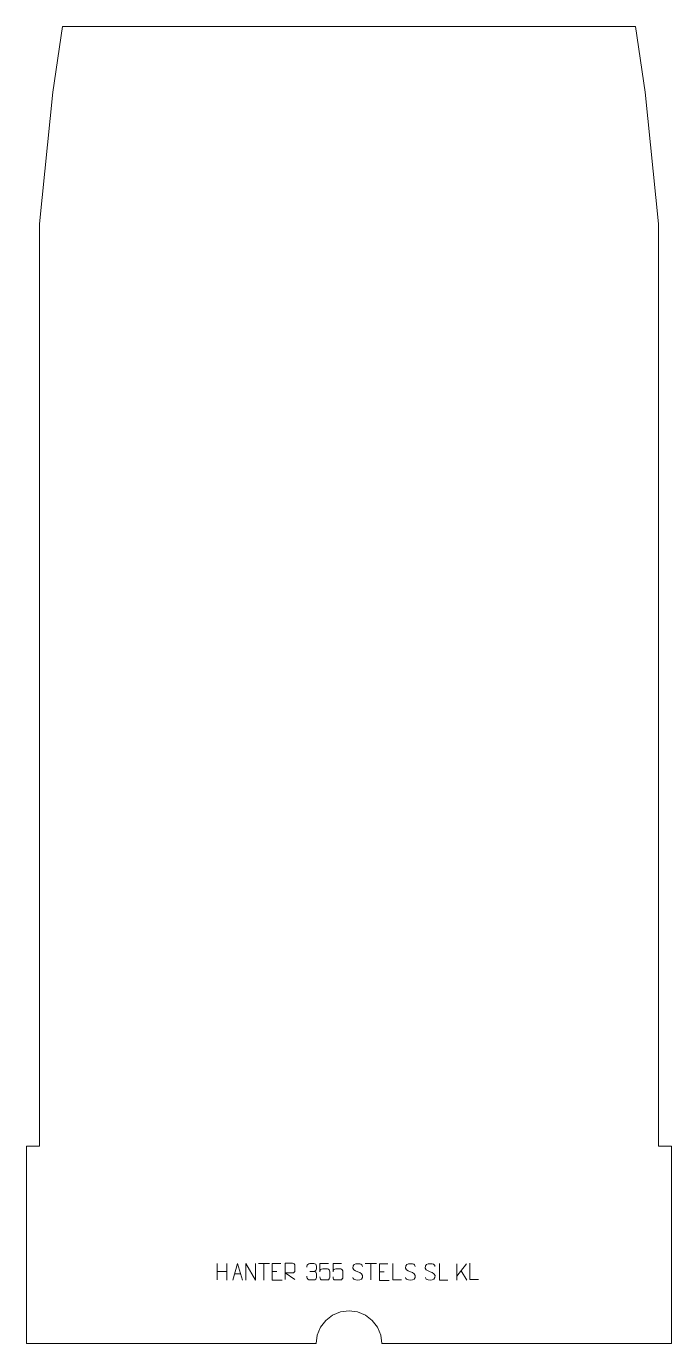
# Model space of a CAD drawing. Header units: millimetres. Extents: x -490 to 490, y -1250 to 750.
import ezdxf

# ---------------------------------------------------------------- set-up
doc = ezdxf.new("R2010")
doc.units = ezdxf.units.MM
doc.header["$MEASUREMENT"] = 0
doc.layers.add('layer 1', color=7, linetype='Continuous')

msp = doc.modelspace()

# ---------------------------------------------------------------- linework, layer by layer
at = {"layer": 'layer 1', "color": 242, "lineweight": 9}
msp.add_open_spline([(469.9994, -949.9995), (469.9994, -949.9995), (489.9996, -949.9995), (489.9996, -949.9995), (489.9996, -949.9995), (489.9996, -949.9995), (489.9996, -1249.9993), (489.9996, -1249.9993), (489.9996, -1249.9993), (489.9996, -1249.9993), (50.0008, -1249.9993), (50.0008, -1249.9993), (50.0008, -1249.9993), (50.0008, -1249.9993), (48.296, -1237.0583), (48.296, -1237.0583), (48.296, -1237.0583), (48.296, -1237.0583), (43.3016, -1224.9994), (43.3016, -1224.9994), (43.3016, -1224.9994), (43.3016, -1224.9994), (35.3564, -1214.6442), (35.3564, -1214.6442), (35.3564, -1214.6442), (35.3564, -1214.6442), (24.9997, -1206.6976), (24.9997, -1206.6976), (24.9997, -1206.6976), (24.9997, -1206.6976), (12.9409, -1201.7032), (12.9409, -1201.7032), (12.9409, -1201.7032), (12.9409, -1201.7032), (0.0002, -1199.9998), (0.0002, -1199.9998), (0.0002, -1199.9998), (0.0002, -1199.9998), (-12.9409, -1201.7032), (-12.9409, -1201.7032), (-12.9409, -1201.7032), (-12.9409, -1201.7032), (-24.9997, -1206.6976), (-24.9997, -1206.6976), (-24.9997, -1206.6976), (-24.9997, -1206.6976), (-35.3549, -1214.6442), (-35.3549, -1214.6442), (-35.3549, -1214.6442), (-35.3549, -1214.6442), (-43.3015, -1224.9994), (-43.3015, -1224.9994), (-43.3015, -1224.9994), (-43.3015, -1224.9994), (-48.296, -1237.0583), (-48.296, -1237.0583), (-48.296, -1237.0583), (-48.296, -1237.0583), (-49.9993, -1249.9993), (-49.9993, -1249.9993), (-49.9993, -1249.9993), (-49.9993, -1249.9993), (-489.9996, -1249.9993), (-489.9996, -1249.9993), (-489.9996, -1249.9993), (-489.9996, -1249.9993), (-489.9996, -949.9995), (-489.9996, -949.9995), (-489.9996, -949.9995), (-489.9996, -949.9995), (-469.9994, -949.9995), (-469.9994, -949.9995), (-469.9994, -949.9995), (-469.9994, -949.9995), (-469.9994, 449.9995), (-469.9994, 449.9995), (-469.9994, 449.9995), (-469.9994, 449.9995), (-449.9991, 650), (-449.9991, 650), (-449.9991, 650), (-449.9991, 650), (-434.9989, 750.0005), (-434.9989, 750.0005), (-434.9989, 750.0005), (-434.9989, 750.0005), (435.0005, 750.0005), (435.0005, 750.0005), (435.0005, 750.0005), (435.0005, 750.0005), (449.9995, 650), (449.9995, 650), (449.9995, 650), (449.9995, 650), (469.9994, 449.9995), (469.9994, 449.9995), (469.9994, 449.9995), (469.9994, 449.9995), (469.9994, -949.9995), (469.9994, -949.9995)], degree=3, knots=[0, 0, 0, 0, 0.038461538, 0.038461538, 0.038461538, 0.038461538, 0.076923077, 0.076923077, 0.076923077, 0.076923077, 0.115384615, 0.115384615, 0.115384615, 0.115384615, 0.153846154, 0.153846154, 0.153846154, 0.153846154, 0.192307692, 0.192307692, 0.192307692, 0.192307692, 0.230769231, 0.230769231, 0.230769231, 0.230769231, 0.269230769, 0.269230769, 0.269230769, 0.269230769, 0.307692308, 0.307692308, 0.307692308, 0.307692308, 0.346153846, 0.346153846, 0.346153846, 0.346153846, 0.384615385, 0.384615385, 0.384615385, 0.384615385, 0.423076923, 0.423076923, 0.423076923, 0.423076923, 0.461538462, 0.461538462, 0.461538462, 0.461538462, 0.5, 0.5, 0.5, 0.5, 0.538461538, 0.538461538, 0.538461538, 0.538461538, 0.576923077, 0.576923077, 0.576923077, 0.576923077, 0.615384615, 0.615384615, 0.615384615, 0.615384615, 0.653846154, 0.653846154, 0.653846154, 0.653846154, 0.692307692, 0.692307692, 0.692307692, 0.692307692, 0.730769231, 0.730769231, 0.730769231, 0.730769231, 0.769230769, 0.769230769, 0.769230769, 0.769230769, 0.807692308, 0.807692308, 0.807692308, 0.807692308, 0.846153846, 0.846153846, 0.846153846, 0.846153846, 0.884615385, 0.884615385, 0.884615385, 0.884615385, 0.923076923, 0.923076923, 0.923076923, 0.923076923, 1, 1, 1, 1], dxfattribs=at)
at = {"layer": 'layer 1', "color": 250, "lineweight": 9}
for points in [[(-200.246, -1128.422), (-200.246, -1128.422), (-200.246, -1153.1995), (-200.246, -1153.1995)], [(-185.6027, -1128.422), (-185.6027, -1128.422), (-185.6027, -1153.3755), (-185.6027, -1153.3755)], [(-137.6329, -1128.4455), (-137.6329, -1128.4455), (-120.6457, -1128.4455), (-120.6457, -1128.4455)], [(-129.1391, -1153.3755), (-129.1391, -1153.3755), (-129.1391, -1128.422), (-129.1391, -1128.422)], [(24.7571, -1128.3957), (24.7571, -1128.3957), (41.7443, -1128.3957), (41.7443, -1128.3957)], [(33.2509, -1153.3257), (33.2509, -1153.3257), (33.2509, -1128.3722), (33.2509, -1128.3722)], [(163.9968, -1128.7692), (163.9968, -1128.7692), (163.9968, -1153.7228), (163.9968, -1153.7228)], [(178.373, -1128.7692), (178.373, -1128.7692), (163.9968, -1147.4089), (163.9968, -1147.4089)], [(178.6983, -1153.627), (178.6983, -1153.627), (170.2278, -1139.3134), (170.2278, -1139.3134)], [(-200.246, -1140.3043), (-200.246, -1140.3043), (-185.6027, -1140.3039), (-185.6027, -1140.3039)], [(-173.8872, -1144.1261), (-173.8872, -1144.1261), (-164.3915, -1144.1261), (-164.3915, -1144.1261)], [(-116.5722, -1140.3017), (-116.5722, -1140.3017), (-109.4041, -1140.3017), (-109.4041, -1140.3017)], [(-59.4041, -1140.3017), (-59.4041, -1140.3017), (-53.2077, -1140.3017), (-53.2077, -1140.3017)], [(46.0826, -1140.849), (46.0826, -1140.849), (53.2507, -1140.849), (53.2507, -1140.849)]]:
    msp.add_open_spline(points, degree=3, dxfattribs=at)
for points, knots in [([(-176.6098, -1153.3755), (-176.6098, -1153.3755), (-169.2388, -1128.422), (-169.2388, -1128.422), (-169.2388, -1128.422), (-169.2388, -1128.422), (-161.6689, -1153.3755), (-161.6689, -1153.3755)], [0, 0, 0, 0, 0.333333333, 0.333333333, 0.333333333, 0.333333333, 1, 1, 1, 1]), ([(-156.4667, -1153.3755), (-156.4667, -1153.3755), (-156.4667, -1128.422), (-156.4667, -1128.422), (-156.4667, -1128.422), (-156.4667, -1128.422), (-141.8119, -1153.3755), (-141.8119, -1153.3755), (-141.8119, -1153.3755), (-141.8119, -1153.3755), (-141.8119, -1128.422), (-141.8119, -1128.422)], [0, 0, 0, 0, 0.25, 0.25, 0.25, 0.25, 0.5, 0.5, 0.5, 0.5, 1, 1, 1, 1]), ([(-103.6983, -1128.422), (-103.6983, -1128.422), (-116.5722, -1128.422), (-116.5722, -1128.422), (-116.5722, -1128.422), (-116.5722, -1128.422), (-116.5722, -1153.3756), (-116.5722, -1153.3756), (-116.5722, -1153.3756), (-116.5722, -1153.3756), (-101.7064, -1153.3756), (-101.7064, -1153.3756)], [0, 0, 0, 0, 0.25, 0.25, 0.25, 0.25, 0.5, 0.5, 0.5, 0.5, 1, 1, 1, 1]), ([(-96.7361, -1152.7784), (-96.7361, -1152.7784), (-96.7361, -1127.8249), (-96.7361, -1127.8249), (-96.7361, -1127.8249), (-93.1413, -1127.8249), (-89.5458, -1127.8249), (-85.9506, -1127.8249), (-85.9506, -1127.8249), (-83.6253, -1127.8626), (-82.068, -1129.3526), (-82.0721, -1131.719), (-82.0721, -1131.719), (-82.0725, -1133.7545), (-82.0725, -1136.8139), (-82.0721, -1138.8499), (-82.0721, -1138.8499), (-82.0786, -1140.7254), (-83.8909, -1142.6672), (-85.9004, -1142.6863), (-85.9004, -1142.6863), (-85.9004, -1142.6863), (-96.7361, -1142.6863), (-96.7361, -1142.6863), (-96.7361, -1142.6863), (-96.7361, -1142.6863), (-82.0814, -1152.7784), (-82.0814, -1152.7784)], [0, 0, 0, 0, 0.125, 0.125, 0.125, 0.125, 0.25, 0.25, 0.25, 0.25, 0.375, 0.375, 0.375, 0.375, 0.5, 0.5, 0.5, 0.5, 0.625, 0.625, 0.625, 0.625, 0.75, 0.75, 0.75, 0.75, 1, 1, 1, 1]), ([(-64.1138, -1134.0565), (-64.1138, -1134.0565), (-64.1138, -1132.1993), (-64.1138, -1132.1993), (-64.1138, -1132.1993), (-64.1281, -1130.4574), (-61.4636, -1128.3393), (-59.4045, -1128.362), (-59.4045, -1128.362), (-57.3404, -1128.362), (-55.2764, -1128.362), (-53.2127, -1128.362), (-53.2127, -1128.362), (-51.0182, -1128.3532), (-49.4199, -1130.2), (-49.3755, -1132.1121), (-49.3755, -1132.1121), (-49.3759, -1133.5472), (-49.3759, -1134.9823), (-49.3755, -1136.4178), (-49.3755, -1136.4178), (-49.4241, -1138.0713), (-51.0267, -1140.3013), (-53.225, -1140.2913), (-53.225, -1140.2913), (-51.0213, -1140.3025), (-49.4133, -1142.1057), (-49.3593, -1144.1652), (-49.3593, -1144.1652), (-49.3597, -1145.9499), (-49.3597, -1147.7346), (-49.3593, -1149.5197), (-49.3593, -1149.5197), (-49.3492, -1151.5811), (-51.4041, -1153.3442), (-53.225, -1153.3361), (-53.225, -1153.3361), (-55.2903, -1153.3358), (-57.3555, -1153.3358), (-59.4211, -1153.3361), (-59.4211, -1153.3361), (-61.5897, -1153.3246), (-64.1207, -1150.9244), (-64.1393, -1149.4626), (-64.1393, -1149.4626), (-64.1393, -1149.4626), (-64.1393, -1147.554), (-64.1393, -1147.554)], [0, 0, 0, 0, 0.076923077, 0.076923077, 0.076923077, 0.076923077, 0.153846154, 0.153846154, 0.153846154, 0.153846154, 0.230769231, 0.230769231, 0.230769231, 0.230769231, 0.307692308, 0.307692308, 0.307692308, 0.307692308, 0.384615385, 0.384615385, 0.384615385, 0.384615385, 0.461538462, 0.461538462, 0.461538462, 0.461538462, 0.538461538, 0.538461538, 0.538461538, 0.538461538, 0.615384615, 0.615384615, 0.615384615, 0.615384615, 0.692307692, 0.692307692, 0.692307692, 0.692307692, 0.769230769, 0.769230769, 0.769230769, 0.769230769, 0.846153846, 0.846153846, 0.846153846, 0.846153846, 1, 1, 1, 1]), ([(-31.3552, -1128.3942), (-31.3552, -1128.3942), (-44.2069, -1128.3942), (-44.2069, -1128.3942), (-44.2069, -1128.3942), (-44.2066, -1132.6248), (-44.2066, -1136.8557), (-44.2069, -1141.0869), (-44.2069, -1141.0869), (-44.2072, -1137.7768), (-42.5762, -1136.705), (-39.7642, -1136.6445), (-39.7642, -1136.6445), (-37.3246, -1136.6442), (-34.8851, -1136.6442), (-32.4459, -1136.6445), (-32.4459, -1136.6445), (-30.7961, -1136.6377), (-29.3212, -1139.0182), (-29.2927, -1141.0869), (-29.2927, -1141.0869), (-29.293, -1143.6742), (-29.293, -1146.2618), (-29.2927, -1148.8495), (-29.2927, -1148.8495), (-29.2465, -1150.8089), (-30.7459, -1153.2452), (-32.3718, -1153.3037), (-32.3718, -1153.3037), (-34.3283, -1153.3034), (-39.2233, -1153.3034), (-41.1803, -1153.3037), (-41.1803, -1153.3037), (-43.0258, -1153.3125), (-44.1329, -1151.3477), (-44.1537, -1148.7966)], [0, 0, 0, 0, 0.1, 0.1, 0.1, 0.1, 0.2, 0.2, 0.2, 0.2, 0.3, 0.3, 0.3, 0.3, 0.4, 0.4, 0.4, 0.4, 0.5, 0.5, 0.5, 0.5, 0.6, 0.6, 0.6, 0.6, 0.7, 0.7, 0.7, 0.7, 0.8, 0.8, 0.8, 0.8, 1, 1, 1, 1]), ([(-11.3552, -1128.3942), (-11.3552, -1128.3942), (-24.2069, -1128.3942), (-24.2069, -1128.3942), (-24.2069, -1128.3942), (-24.2066, -1132.6248), (-24.2066, -1136.8557), (-24.2069, -1141.0869), (-24.2069, -1141.0869), (-24.2072, -1137.7768), (-22.5762, -1136.705), (-19.7642, -1136.6445), (-19.7642, -1136.6445), (-17.3246, -1136.6442), (-14.8851, -1136.6442), (-12.4459, -1136.6445), (-12.4459, -1136.6445), (-10.7961, -1136.6377), (-9.3212, -1139.0182), (-9.2927, -1141.0869), (-9.2927, -1141.0869), (-9.293, -1143.6742), (-9.293, -1146.2618), (-9.2927, -1148.8495), (-9.2927, -1148.8495), (-9.2465, -1150.8089), (-10.7459, -1153.2452), (-12.3718, -1153.3037), (-12.3718, -1153.3037), (-14.3283, -1153.3034), (-19.2233, -1153.3034), (-21.1803, -1153.3037), (-21.1803, -1153.3037), (-23.0258, -1153.3125), (-24.1329, -1151.3477), (-24.1537, -1148.7966)], [0, 0, 0, 0, 0.1, 0.1, 0.1, 0.1, 0.2, 0.2, 0.2, 0.2, 0.3, 0.3, 0.3, 0.3, 0.4, 0.4, 0.4, 0.4, 0.5, 0.5, 0.5, 0.5, 0.6, 0.6, 0.6, 0.6, 0.7, 0.7, 0.7, 0.7, 0.8, 0.8, 0.8, 0.8, 1, 1, 1, 1]), ([(13.2507, -1140.8489), (9.0024, -1139.3785), (4.0943, -1137.5827), (6.0994, -1132.0624), (6.0994, -1132.0624), (7.6029, -1127.9225), (12.8165, -1128.311), (16.4201, -1128.9121), (16.4201, -1128.9121), (19.2807, -1129.3893), (20.1454, -1130.6025), (20.456, -1132.6866)], [0, 0, 0, 0, 0.25, 0.25, 0.25, 0.25, 0.5, 0.5, 0.5, 0.5, 1, 1, 1, 1]), ([(58.9565, -1128.9693), (58.9565, -1128.9693), (46.0826, -1128.9693), (46.0826, -1128.9693), (46.0826, -1128.9693), (46.0826, -1128.9693), (46.0826, -1153.9229), (46.0826, -1153.9229), (46.0826, -1153.9229), (46.0826, -1153.9229), (60.9484, -1153.9229), (60.9484, -1153.9229)], [0, 0, 0, 0, 0.25, 0.25, 0.25, 0.25, 0.5, 0.5, 0.5, 0.5, 1, 1, 1, 1]), ([(79.7252, -1153.3258), (79.7252, -1153.3258), (66.7761, -1153.3258), (66.7761, -1153.3258), (66.7761, -1153.3258), (66.7761, -1153.3258), (66.7761, -1128.3722), (66.7761, -1128.3722)], [0, 0, 0, 0, 0.333333333, 0.333333333, 0.333333333, 0.333333333, 1, 1, 1, 1]), ([(93.2506, -1140.849), (89.0023, -1139.3786), (84.0942, -1137.5828), (86.0993, -1132.0625), (86.0993, -1132.0625), (87.6028, -1127.9226), (92.8164, -1128.3111), (96.42, -1128.9122), (96.42, -1128.9122), (99.2806, -1129.3894), (100.1453, -1130.6026), (100.4559, -1132.6867)], [0, 0, 0, 0, 0.25, 0.25, 0.25, 0.25, 0.5, 0.5, 0.5, 0.5, 1, 1, 1, 1]), ([(123.2506, -1140.849), (119.0023, -1139.3786), (114.0942, -1137.5828), (116.0993, -1132.0625), (116.0993, -1132.0625), (117.6028, -1127.9226), (122.8164, -1128.3111), (126.42, -1128.9122), (126.42, -1128.9122), (129.2806, -1129.3894), (130.1453, -1130.6026), (130.4559, -1132.6867)], [0, 0, 0, 0, 0.25, 0.25, 0.25, 0.25, 0.5, 0.5, 0.5, 0.5, 1, 1, 1, 1]), ([(150.3312, -1153.4965), (150.3312, -1153.4965), (137.3821, -1153.4965), (137.3821, -1153.4965), (137.3821, -1153.4965), (137.3821, -1153.4965), (137.3821, -1128.5429), (137.3821, -1128.5429)], [0, 0, 0, 0, 0.333333333, 0.333333333, 0.333333333, 0.333333333, 1, 1, 1, 1]), ([(196.7024, -1152.7902), (196.7024, -1152.7902), (183.7533, -1152.7902), (183.7533, -1152.7902), (183.7533, -1152.7902), (183.7533, -1152.7902), (183.7533, -1127.8366), (183.7533, -1127.8366)], [0, 0, 0, 0, 0.333333333, 0.333333333, 0.333333333, 0.333333333, 1, 1, 1, 1]), ([(13.2507, -1140.849), (17.2693, -1142.4957), (22.2988, -1144.384), (20.4648, -1149.7443), (20.4648, -1149.7443), (19.005, -1154.0107), (14.0942, -1153.754), (10.3681, -1153.1993), (10.3681, -1153.1993), (7.6181, -1152.7895), (6.3972, -1151.576), (6.0192, -1149.4638)], [0, 0, 0, 0, 0.25, 0.25, 0.25, 0.25, 0.5, 0.5, 0.5, 0.5, 1, 1, 1, 1]), ([(93.2506, -1140.8491), (97.2692, -1142.4958), (102.2987, -1144.3841), (100.4647, -1149.7444), (100.4647, -1149.7444), (99.0049, -1154.0108), (94.0941, -1153.7541), (90.368, -1153.1994), (90.368, -1153.1994), (87.618, -1152.7896), (86.3971, -1151.5761), (86.0191, -1149.4639)], [0, 0, 0, 0, 0.25, 0.25, 0.25, 0.25, 0.5, 0.5, 0.5, 0.5, 1, 1, 1, 1]), ([(123.2506, -1140.8491), (127.2692, -1142.4958), (132.2987, -1144.3841), (130.4647, -1149.7444), (130.4647, -1149.7444), (129.0049, -1154.0108), (124.0941, -1153.7541), (120.368, -1153.1994), (120.368, -1153.1994), (117.618, -1152.7896), (116.3971, -1151.5761), (116.0191, -1149.4639)], [0, 0, 0, 0, 0.25, 0.25, 0.25, 0.25, 0.5, 0.5, 0.5, 0.5, 1, 1, 1, 1])]:
    msp.add_open_spline(points, degree=3, knots=knots, dxfattribs=at)

doc.saveas('drawing.dxf')
